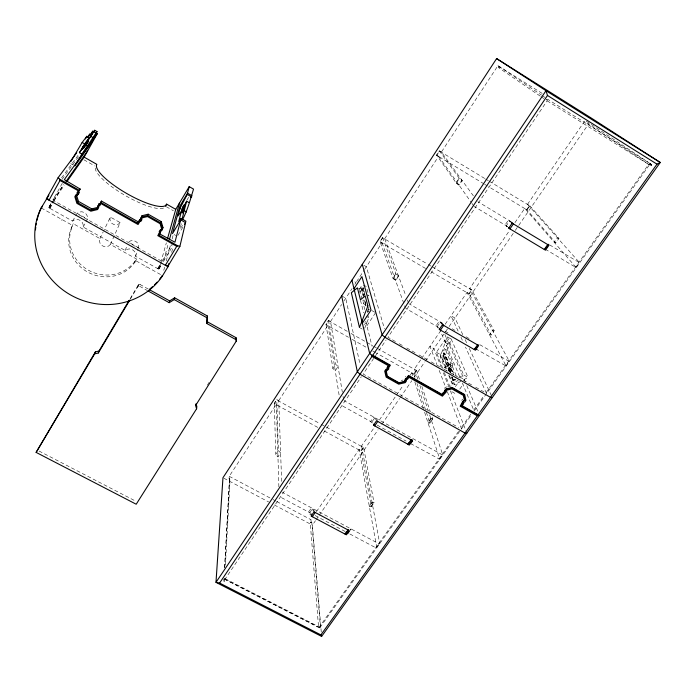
<?xml version="1.0" encoding="UTF-8"?>
<svg xmlns="http://www.w3.org/2000/svg" width="695" height="695" viewBox="0 0 695 695"><rect width="100%" height="100%" fill="white"/><g stroke="black" fill="none" stroke-linecap="round" stroke-linejoin="round"><path stroke-width="0.52" stroke-dasharray="3.48 2.61" d="M224.233 581.871L224.164 578.961L224.016 581.628M225.432 565.044L230.028 480.123A1.147 1.034 1.6 0 1 229.611 478.707L229.089 478.499L229.22 476.31L276.349 404.281L274.351 403.187L276.758 399.503L278.756 400.598L281.649 481.592M223.886 581.341L223.938 579.265M224.581 567.598L229.454 479.229M224.72 567.754L229.611 478.707M540.232 96.127L498.758 67.78L498.993 66.381L497.941 65.669L441.394 152.075L473.347 195.799M62.263 183.298L53.037 199.812L53.48 200.516L161.014 260.816M50.935 203.574L48.841 207.327L49.276 208.031L72.541 221.097A6.307 5.925 25.8 0 1 83.139 227.022L125.187 250.504A6.229 5.873 18.6 0 1 135.612 256.325L158.278 268.913L159.033 268.887L160.502 263.666M181.299 223.712L180.014 228.855L183.28 224.589M171.665 252.355L173.029 247.064M163.768 270.312L164.602 267.175M166.279 260.903L170.466 245.213M172.134 238.941L173.255 234.754M173.072 242.746L161.961 261.346L162.621 261.65L163.368 261.633L168.529 242.842M160.788 262.623L166.366 242.772M71.533 227.725L73.21 223.677L99.95 238.602A6.029 5.673 22.1 0 0 110.418 244.449L136.828 259.192L136.211 260.946L134.465 262.806A36.227 34.107 22 0 1 87.544 272.006A36.227 34.107 22 0 1 71.533 227.725L73.21 223.677M650.251 163.551L649.339 164.828L586.484 122.815A1.312 1.208 -42 0 0 586.641 122.52M145.941 267.427L146.228 266.533M130.243 299.302L137.949 286.444A1.364 1.286 15.2 0 1 139.591 286.262L140.138 284.542L148.435 289.137M137.949 286.444L138.505 284.724A1.364 1.277 15.2 0 1 140.138 284.542M137.41 287.261L138.505 284.724M450.004 373.007L453.001 364.032L447.319 350.436L445.278 349.272L442.333 357.916L446.711 368.863L452.115 365.744L456.554 376.455M448.84 365.935L449.344 364.449L444.835 353.442L443.81 352.86L442.819 355.744L446.902 365.857L447.945 366.456L448.84 365.935L447.797 365.335L446.902 365.857M449.196 371.547L448.405 369.592L448.909 368.098L449.813 367.577L450.873 368.176L453.279 374.049M448.179 370.948L450.907 362.833L445.278 349.272M450.612 368.029L449.7 368.541L449.196 370.044L449.318 368.593L450.612 368.029L453.418 374.874M450.655 373.128L449.465 370.2L449.969 368.697L450.873 368.176M447.797 365.335L448.292 363.85L443.81 352.86M443.453 355.501L447.684 366.308L448.579 365.787L449.083 364.302L444.574 353.295L443.592 356.188L444.574 353.295M447.319 350.436L451.194 339.03L447.146 336.71L440.283 356.743L444.618 367.672L446.711 368.863M447.945 366.456L443.844 356.335L444.835 353.442M134.465 262.806L135.091 261.042L136.828 259.192M135.612 256.325L137.984 249.687M367.412 312.081L368.602 309.04L367.698 312.246L368.463 311.482M364.745 328.196L368.81 317.719L368.289 315.73M365.805 305.922L364.727 301.812L365.309 300.336M366.083 306.078L365.005 301.969L365.587 300.492M125.187 250.504L127.029 245.83M364.779 309.501L363.25 303.559L364.997 299.128L362.59 300.996M110.418 244.449L120.139 222.582L110.357 217.083L103.564 231.114M99.95 238.602L103.112 232.052M311.108 522.014L311.794 522.319L320.386 626.821L319.622 627.889L318.553 627.185L310.231 522.64L311.125 521.997L310.934 519.669L312.151 517.897M83.139 227.022L85.572 222.635M86.05 221.757L87.509 219.134L77.171 213.339A6.159 5.795 26.3 0 1 87.509 219.134M48.885 207.623L52.559 201.037M49.041 207.814L52.716 201.237M49.276 208.031L52.959 201.454M49.571 208.248L53.254 201.672M49.91 208.457L53.593 201.88M54.114 200.933L63.349 184.401M186.981 200.125L188.623 197.371M130.286 298.45L137.966 285.532M72.541 221.097L76.659 214.199M157.617 268.618L161.414 262.258M157.956 268.791L160.667 264.248M177.885 235.457L183.358 226.292M158.278 268.913L160.449 265.281M158.564 268.991L161.822 263.544M158.799 269.017L162.057 263.57M158.955 268.982L162.291 263.448M163.368 261.633L172.812 245.848M207.345 385.178L209.638 381.546M61.508 220.341L62.011 219.55M328.5 320.343L335.642 364.284L338.048 366.552L335.251 370.765L332.853 368.489L325.99 324.191L328.5 320.343L330.533 321.49L342.322 392.136M382.632 237.525L395.985 274.012L398.574 276.176L395.62 280.606L393.04 278.443L380 241.556L382.632 237.525L384.691 238.733L405.906 295.957M439.31 150.815L459.404 178.485L462.175 180.518L459.074 185.183L456.302 183.15L436.547 155.037L439.31 150.815L441.394 152.075M278.756 400.598L328.014 325.338L325.99 324.191M330.533 321.49L341.653 304.488M343.999 300.909L352.026 288.642M354.876 284.29L356.014 282.552L351.931 280.198M356.587 281.666L364.058 270.251M364.64 269.373L382.05 242.755L380 241.556M384.691 238.733L438.632 156.297L436.547 155.037M359.298 289.372L362.13 285.054M278.374 450.56L280.624 452.932L277.957 456.936L275.715 454.565L278.374 450.56L276.758 399.503M332.853 368.489L335.642 364.284M393.04 278.443L395.985 274.012M456.302 183.15L459.404 178.485M375.569 312.715L366.891 325.773L364.163 324.217M224.025 578.839L225.319 578.77L361.339 376.742M373.719 358.368L363.155 374.049L458.665 427.547M375.474 355.753L386.142 339.907M546.296 99.342L546.757 99.255L547.13 100.818L387.923 337.266L395.455 341.558M309.753 512.667L312.637 508.462L315.226 512.502M437.19 326.65L440.395 321.976L442.376 324.026M316.425 511.676L359.098 449.535L361.044 450.603L371.312 506.603L369.401 506.724L372.129 502.832L374.032 502.72L363.502 447.024L361.565 445.955L374.44 427.199M379.348 420.049L395.915 395.942M396.524 395.047L403.274 385.221M410.024 375.396L411.866 372.711L413.829 373.832L414.985 377.368M417.808 379.175L414.437 368.976L421.005 359.402M421.604 358.533L440.448 331.098L460.663 379.105M445.139 324.27L467.014 292.413L469.012 293.577L491.183 334.973L494.18 330.698L471.697 289.667L469.707 288.495L509.444 230.644M514.943 222.626L524.725 208.387L526.741 209.612L555.8 242.885L558.962 238.385L529.555 205.512L527.54 204.287L585.173 120.374M361.044 450.603L363.502 447.024M413.829 373.832L416.401 370.088L414.437 368.976M469.012 293.577L471.697 289.667M526.741 209.612L529.555 205.512M321.264 632.094L312.411 525.133L315.478 520.677M316.095 519.782L318.553 516.22M319.161 515.325L378.08 429.736M381.764 424.384L399.556 398.53M400.172 397.636L411.831 380.704M414.29 377.133L424.723 361.973M425.331 361.087L443.818 334.226M445.582 331.671L448.518 327.406M449.1 326.554L514.674 231.305M515.282 230.41L589.134 123.119M442.741 368.437L436.399 352.287L444.453 340.611L448.501 342.939L440.439 354.589L447.154 371.399M444.496 388.435L445.286 387.306L451.211 385.934M349.898 530.589L351.062 528.93L349.151 530.554M48.841 207.327L53.176 201.168M53.793 200.282L64.322 185.304M455.373 386.637L458.9 381.616M371.312 506.603L374.032 502.72M432.768 419.05L430.961 418.946L428.094 423.038L429.901 423.125L432.768 419.05L432.082 417.009M459.76 389.131L463.296 384.109M53.037 199.812L63.558 184.931M461.645 400.337L462.818 399.182M319.622 627.889L319.335 627.02L458.674 431.256M470.767 414.272L460.559 428.607L461.515 428.789L447.267 391.511M473.773 410.041L484.085 395.559M651.597 165.01L649.973 163.933L648.617 164.394L485.901 393.005L475.536 387.106M376.699 547.269L379.626 543.169M439.648 458.856L442.732 454.53M505.986 365.674L509.235 361.113M575.999 267.332L579.43 262.51M319.935 627.611L471.714 414.463M474.051 411.171L649.877 164.246L651.606 165.401M62.107 179.301L78.526 156.705M61.551 177.868L78.796 154.316M498.758 67.78L498.967 67.545A1.329 1.251 -47.9 0 1 500.235 67.233L541.448 95.05M311.794 522.319L311.629 522.501A1.138 1.008 -3.7 0 1 310.517 522.744L310.231 522.64M363.624 297.599L361.365 288.946L362.92 287.713L363.98 288.321L362.425 289.554L363.945 295.332M363.389 295.827L361.635 289.103L363.19 287.86L364.936 294.498M358.568 292.699L363.98 288.399M444.618 367.672L450.004 364.545L452.115 365.744M452.74 380.347L454.608 379.314L455.694 379.922L453.826 380.956L452.74 380.347L451.559 377.411M458.535 377.706L463.617 374.9L468.013 377.402L463.261 380M453.557 380.808L455.416 379.774L454.261 379.357L453.331 379.878L453.557 380.808L451.967 376.89M449.448 375.682L452.558 383.449L458.179 380.356M452.558 383.449L454.712 384.674L462.314 380.512M405.333 376.699L405.871 376.447M546.757 99.255L547.669 99.263L651.293 164.341M401.163 380.486L403.135 380.026M365.005 301.969L365.918 301.847M449.083 364.302L448.171 364.397L443.949 354.05M224.389 579.031L318.553 627.185M491.183 334.973L489.489 334.66L492.494 330.368L494.18 330.698M486.448 393.257L465.502 347.066M361.635 289.103L362.625 289.381L364.215 295.401M555.8 242.885L554.236 242.312L557.407 237.794L558.962 238.385M225.319 578.77L319.335 627.02M224.164 578.961L319.266 627.759M39.016 451.029L135.786 501.191M223.912 478.247L268.635 501.938M274.351 504.97L312.411 525.133M311.412 513.544L280.346 497.029A1.39 0.573 35.2 0 1 279.755 496.63M315.183 515.551L345.328 531.579M349.872 533.995L375.752 547.756A1.39 0.539 37.5 0 0 376.768 547.634L359.098 449.535M229.22 476.31L271.98 499.001M272.927 499.505L275.776 501.017M276.723 501.521L310.934 519.669M317.754 427.399L274.36 403.673L276.775 399.99L320.187 423.768M324.357 431.013L361.139 451.125L363.607 447.545L324.904 426.348M321.133 424.28L323.966 425.835M372.459 422.508L341.905 405.619A1.425 0.452 34.4 0 1 341.288 405.202M377.133 425.088L406.106 441.108M410.545 443.558L439.77 459.317L423.785 409.685M139.591 286.262L147.001 290.362M41.274 207.987L72.271 225.276M136.211 260.946L162.378 275.541M347.291 331.35L328.57 320.751L326.051 324.608L348.499 337.292M351.036 333.47L366.013 341.94M366.951 342.47L372.563 345.65M373.502 346.18L376.308 347.769M377.246 348.299L416.557 370.548L413.977 374.284L376.568 353.147M174.124 234.554L175.731 235.466M451.846 391.667L456.233 394.143M352.243 339.403L366.274 347.335M372.824 351.036L375.63 352.617M399.225 343.704L402.996 345.841M406.766 347.987L415.245 352.808M419.007 354.954L427.486 359.775M431.256 361.921L439.735 366.743M443.506 368.889L447.276 371.034M451.046 373.172L453.87 374.779M454.808 375.317L459.525 378.002M463.287 380.139L471.766 384.969M70.708 163.586L73.21 165.002M360.375 328.04L362.191 329.065M442.819 355.744L443.844 356.335M436.399 352.287L440.439 354.589M440.283 356.743L442.333 357.916M450.907 362.833L453.001 364.032M366.552 316.434L368.81 317.719M448.292 363.85L449.344 364.449M83.93 159.789L94.755 165.949M166.314 206.71L173.463 210.785M448.909 368.098L449.969 368.697M448.405 369.592L449.465 370.2M364.606 322.862L366.413 323.887M459.786 377.02L464.156 379.505M364.727 301.812L365.822 302.438M363.25 303.559L365.431 304.81M371.929 310.63L374.666 312.194M341.679 295.896L345.754 298.224L360.019 364.406M438.762 327.554L405.689 308.328M445.26 331.289L448.04 332.896M475.606 348.76L506.168 366.065L467.014 292.413M366.3 286.548L364.18 285.332L359.532 289.051L357.421 287.843M361.365 288.946L362.425 289.554M366.725 294.723L368.897 295.974L366.56 287.495M445.2 342.392L449.265 344.72M442.897 323.418L409.094 303.811M452.176 328.77L454.964 330.377M466.102 336.797L469.82 338.943M479.767 344.677L509.426 361.504L469.707 288.495M363.902 265.316L366.361 266.732L384.439 328.813M425.592 268.478L380.122 241.903L382.754 237.864L427.329 263.961M431.161 271.728L469.221 293.968L471.914 290.05L431.977 266.68M428.259 264.5L431.048 266.133M507.81 226.726L474.225 206.467M545.288 249.218L576.259 267.644L524.725 208.387M511.199 221.783L477.839 201.663M549.615 244.892L579.691 262.823L527.54 204.287M484.667 178.45L439.501 151.067L436.738 155.298L483.72 183.723M485.588 179.006L488.35 180.683M489.271 181.239L529.833 205.824L527.019 209.925L488.324 186.512M484.641 184.279L487.404 185.956M498.993 66.381L500.548 67.38M497.941 65.669L542.934 93.886M547.13 100.818L648.617 164.394M586.198 121.095L649.034 162.786M649.443 163.117L651.493 164.654M649.66 164.55L651.51 165.784M542.335 95.649L545.002 97.456M541.11 96.727L543.759 98.534M511.885 222.695L509.661 220.862L506.273 225.806L508.488 227.656M512.137 223.182L508.427 220.124L505.039 225.067L507.254 226.917M448.579 365.787L447.919 365.144L447.684 366.308M442.48 324.704L439.179 321.272L435.982 325.955L437.946 328.023M377.741 421.457L374.814 417.704L371.782 422.134L373.528 424.393M375.378 419.293L373.623 417.043L370.591 421.474L372.92 424.489M438.632 156.297L471.297 202.471M471.922 203.348L473.79 205.989M314.053 511.876L311.464 507.836L308.589 512.041L310.126 514.474M230.028 480.123L229.089 478.499L229.489 479.489M462.809 334.703L454.973 318.023L451.003 315.721L458.257 331.393M465.12 339.612L466.962 343.538M469.264 348.447L491.86 396.532M460.976 337.275L462.331 340.211M451.194 339.03L468.013 377.402M447.146 336.71L463.617 374.9M444.817 334.338L465.146 381.807M466.762 385.577L477.839 411.449M462.314 383.006L474.086 410.962M450.004 364.545L454 374.257M449.813 367.577L452.21 373.441M449.769 368.333L451.811 373.345M452.236 377.046L453.826 380.956M449.066 369.34L450.386 372.98M451.576 376.89L454.712 384.674M448.735 375.352L453.07 386.238M444.322 372.477L449.865 386.62M441.377 367.724L433.923 348.603L429.97 346.345L436.894 364.415M443.341 372.755L448.831 386.837M450.403 390.859L466.484 432.108M439.197 370.435L445.73 387.497M407.4 299.997L408.521 303.02M382.05 242.755L405.35 307.746M416.401 370.088L419.962 380.747M421.856 386.403L430.379 411.909M419.832 385.291L427.929 409.772M429.614 414.872L442.785 455.086L344.911 401.145A1.425 0.443 34.4 0 1 344.034 400.494M416.991 383.536L426.035 411.266M426.374 412.291L429.901 423.125M411.866 372.711L412.856 375.795M414.846 381.955L423.455 408.66M368.324 307.12L369.062 309.961L368.88 309.197M362.92 287.713L364.997 295.497M367.724 309.64L368.263 311.699M359.784 290.041L362.086 298.998M360.479 300.283L363.624 312.802M365.726 321.151L372.06 346.31M363.19 287.86L363.407 288.764M361.565 445.955L379.696 543.525A1.39 0.539 37.4 0 1 378.679 543.638L283.204 492.79A1.39 0.565 35.2 0 1 282.361 492.147M343.035 396.402L343.565 399.599M328.014 325.338L339.23 395.742M276.349 404.281L278.877 486.839M274.351 403.187L275.715 454.565M120.139 222.582A5.638 5.343 23.4 0 1 110.357 217.083M163.534 208.066A40.171 10.26 30 0 1 123.892 194.722A40.171 10.26 30 0 1 95.241 167.721M135.091 261.042A36.044 33.959 22.1 0 1 88.395 270.199A36.044 33.959 22.1 0 1 72.48 226.118M395.829 273.595L392.892 278.026L395.472 280.189L398.417 275.759L395.829 273.595M459.169 178.163L456.076 182.828L458.848 184.861L461.94 180.196L459.169 178.163M372.016 502.198L369.288 506.09L371.191 505.969L373.919 502.085L372.016 502.198M430.778 418.39L427.911 422.473L429.719 422.56L432.577 418.486L430.778 418.39M138.661 247.785L128.497 242.095A6.073 5.742 19 0 1 138.661 247.785"/><path stroke-width="1.04" d="M129.192 300.292L99.011 351.018L95.406 351.879L36.123 452.393L136.211 504.231L196.581 408.799L195.608 405.498L236.196 341.228L236.309 339.29A1.329 1.242 2.6 0 0 235.84 337.588L206.988 321.594L207.345 315.982L174.636 297.816L169.632 300.883L169.215 302.673L147.922 290.875M236.196 341.228A1.338 1.251 2.6 0 0 235.727 339.516L235.84 337.588M235.727 339.516L206.745 323.462L207.345 315.982M196.581 408.799L196.859 406.601L196.138 404.134M206.745 323.462L206.988 321.594M195.608 405.498L195.799 404.047M169.215 302.673L174.245 299.588L174.636 297.816M179.901 246.325L177.807 245.865L176.73 246.325L165.358 265.299L168.19 265.855L179.901 246.325L185.895 221.166L181.091 218.43L178.737 221.557L181.395 211.376L183.706 212.696L182.16 218.821M182.568 219.655C187.572 209.977 190.369 199.474 193.531 189.109L189.214 186.634L175.748 209.343L167.538 238.594M182.889 213.252L184.218 210.663L186.599 201.202L188.823 202.48M184.94 204.877L182.985 212.574L184.662 204.721L183.984 206.736M181.091 218.43L174.958 242.216L159.329 233.746L160.788 231.279L160.502 230.141L160.345 232.703L158.877 235.179L177.807 245.865M181.395 211.376L178.007 215.928L180.057 208.257L187.224 194.418L189.214 186.634M181.812 212.557L183.68 205.32L184.662 204.721L183.697 206.58M48.876 195.182L40.718 208.752A69.778 65.738 22.4 0 0 71.055 295.219A69.778 65.738 22.4 0 0 162.126 276.462L167.955 266.75L168.755 263.64M181.421 212.661L183.68 205.32M181.551 212.427L182.299 209.534L180.057 208.257M162.126 276.462L162.378 275.541A69.596 65.582 22.5 0 1 159.572 279.286M169.389 239.706L179.406 203.175M160.059 231.557L160.658 230.558L161.813 230.227L162.986 227.569L161.266 221.636L148.165 214.216L142.041 215.719L140.781 218.334L141.076 219.49L140.486 220.506L139.321 220.828L137.862 223.321L100.775 202.401L101.479 201.09L138.401 221.94L137.862 223.321M161.813 230.227L162.986 227.569M160.345 232.703L160.788 231.279M158.877 235.179L159.329 233.746M162.552 228.985L160.823 223.026L161.266 221.636M36.123 452.393L94.668 353.868L98.29 353.008L99.011 351.018M140.781 218.334L141.511 217.083L147.67 215.572L148.165 214.216M94.668 353.868L95.406 351.879M141.511 217.083L142.041 215.719M140.486 220.506L141.016 219.125L139.851 219.455L138.401 221.94M139.321 220.828L139.851 219.455M85.502 138.939L86.823 136.29L89.221 137.662L86.997 142.067M88.3 137.028L89.759 134.126L91.297 135.004M87.779 140.182L87.674 142.484L83.252 148.522L81.749 148.93L87.779 140.182L88.091 141.771M87.631 141.241L88.074 140.355L83.522 146.515M93.816 131.998L94.694 130.269L97.013 131.607L90.906 143.517L74.878 165.949L81.888 154.082L97.013 131.607M182.776 208.613L186.599 201.202M97.178 208.691L97.899 207.362L91.775 208.874L78.465 201.394L76.598 195.364L75.781 196.65L77.658 202.697L91.028 210.211L97.178 208.691L98.881 203.93L100.045 203.6L97.587 206.276M58.163 177.625L46.869 197.919L49.024 200.169L59.996 180.492L59.805 179.284L58.163 177.625L76.754 152.683M91.731 133.075L92.782 131.173L97.239 133.735L84.138 157.122L66.798 181.786M91.028 210.211L91.775 208.874M75.781 196.65L79.048 192.75L78.726 191.585L77.658 195.052M59.996 180.492L78.196 190.751L76.945 192.975L77.345 194.009L75.877 194.861L74.834 196.72L76.902 203.366L90.837 211.193L97.595 209.525L98.647 207.683L98.629 206.007L99.715 205.807L100.983 203.6L138.079 224.528L139.721 221.722L140.963 221.262L141.771 219.881L141.954 217.917L147.505 216.553L160.119 223.703L161.674 229.072L160.041 230.201L159.225 231.574L159.433 232.86L157.782 235.64L176.73 246.325M77.918 192.845L80.151 189.057L64.314 179.623L97.239 133.735M79.048 192.75L78.465 193.775L77.301 194.105M98.881 203.93L98.343 205.555M99.333 204.921L101.479 201.09M165.419 206.198L166.626 204.139L175.748 209.343M86.875 142.015L94.694 130.269M83.252 148.522L88.317 141.328M81.888 154.082L79.412 152.674L84.625 143.882L89.221 137.662M82.053 149.104L83.478 146.011M88.439 139.565L92.722 133.492M70.942 161.318L82.158 142.475L86.823 136.29M98.29 353.008L129.696 300.223M190.873 197.536L191.95 195.729L187.537 193.193L180.005 205.885L172.516 233.642L180.717 219.881L185.548 222.626L184.453 224.459M77.658 202.697L78.465 201.394M235.97 339.829L236.309 339.29M77.11 195.321L77.927 194.044M80.151 189.057L79.352 190.317L59.805 179.284M496.612 58.588L222.965 477.743L215.989 582.349L321.629 636.411L660.25 162.474L592.209 118.654L496.612 58.588L546.001 90.715L660.25 162.474L656.992 164.159L320.899 634.917L321.629 636.411M353.99 288.703L361.921 276.601L371.017 310.109L362.347 323.184M656.992 164.159L547.486 95.458L546.001 90.715L215.989 582.349L219.594 583.053L371.981 356.448L371.686 355.249L369.671 353.408L351.931 280.198M479.533 415.402L478.16 415.315L461.072 405.671L462.661 403.43L463.122 401.484L465.042 400.059L463.878 394.664L452.002 387.94L446.051 389.322L445.26 390.451L445.452 391.493L442.098 394.969L408.634 376.091L407.07 378.367L405.941 378.671L404.725 381.79L398.774 383.171L386.715 376.395L385.421 370.921L387.966 368.541L387.758 367.481L389.313 365.188L371.686 355.249L372.763 355.284L547.486 95.458M315.226 512.502L312.333 516.715L310.787 514.291M377.741 421.457L374.692 425.896L373.528 424.393M347.987 529.938L345.067 534.107L348.742 529.972M411.023 439.865L407.939 444.27L409.607 443.036L412.057 439.535M477.491 344.885L474.242 349.524L475.606 348.76L478.299 344.911M346.232 534.724L349.151 530.554L314.053 511.876L311.16 516.098L346.232 534.724L349.316 531.423M409.12 444.922L412.205 440.526L376.551 420.788L373.502 425.236L409.12 444.922L412.621 441.064M66.034 181.421L87.692 150.772M40.718 208.752L42.534 206.25M79.412 152.674L82.392 148.617M83.582 146.993L84.773 145.368M89.577 135.473L92.782 131.173M87.283 137.436L89.759 134.126M86.788 142.657L87.674 142.484M466.875 433.115L465.016 433.055L360.001 374.257L357.343 371.773L341.679 295.896M492.321 397.514L490.514 397.34L384.874 337.284L382.128 334.842L362.269 264.369M219.594 583.053L320.899 634.917M346.275 532.083L348.16 533.082M408.912 442.654L410.78 443.688M174.245 299.588L207.101 317.832M149.356 289.65L169.632 300.883M46.33 198.657L167.955 266.75M372.763 355.284L390.399 365.231L388.644 367.82L388.766 369.002L386.272 371.312L387.436 376.247L399 382.745L404.368 381.494L405.533 378.454L406.749 378.019L408.512 375.456L442.011 394.36L443.393 392.38L444.843 391.615L444.574 390.694L445.73 389.035L452.271 387.523L464.651 394.534L465.928 400.459L464.764 402.101L463.721 402.283L463.582 403.778L462.192 405.75L478.099 414.724M371.981 356.448L388.392 365.7L387.019 367.716L387.315 368.645L385.864 369.427L384.726 371.104L386.151 377.107L398.713 384.17L405.255 382.65L406.401 380.99L406.514 379.47L407.565 379.288L408.938 377.289L442.411 396.176L446.277 391.963L446.598 390.19L451.967 388.948L463.357 395.394L464.408 400.251L462.766 401.276L460.194 406.201L477.3 415.853M147.67 215.572L160.823 223.026M184.218 210.663L186.512 211.975M84.138 157.122L96.84 164.359A40.197 10.182 30 0 0 127.289 193.827A40.197 10.182 30 0 0 166.626 204.139M82.158 142.475L84.625 143.882M86.171 145.012L87.77 145.924M474.946 348.377L476.796 349.446M90.385 136.098L92.765 137.462M187.224 194.418L191.664 196.963M511.885 222.695L513.37 223.929L509.965 228.89L508.488 227.656M442.376 324.026L443.697 325.399L440.474 330.099L439.162 328.718M83.782 146.185L84.112 147.071M182.959 206.719L183.219 207.51M157.139 282.127A69.596 65.582 22.5 0 1 154.525 284.828M152.466 286.748A69.596 65.582 22.5 0 1 149.581 289.163M35.488 229.906A69.596 65.582 22.5 0 1 35.766 227.065M36.018 225.189A69.596 65.582 22.5 0 1 36.34 223.312M36.913 220.524A69.596 65.582 22.5 0 1 38.451 215.042M38.755 214.138A69.596 65.582 22.5 0 1 41.274 207.987M367.881 305.974L359.471 327.519L351.357 292.725L357.421 287.843L360.418 299.745L365.222 296.001L367.881 305.974M442.48 324.704L439.257 329.395L475.441 350.211L478.69 345.571L442.48 324.704M512.137 223.182L508.731 228.151L545.488 250.2L548.92 245.292L512.137 223.182M547.703 244.562L544.272 249.47L545.288 249.218L548.702 244.336L547.703 244.562"/></g></svg>
